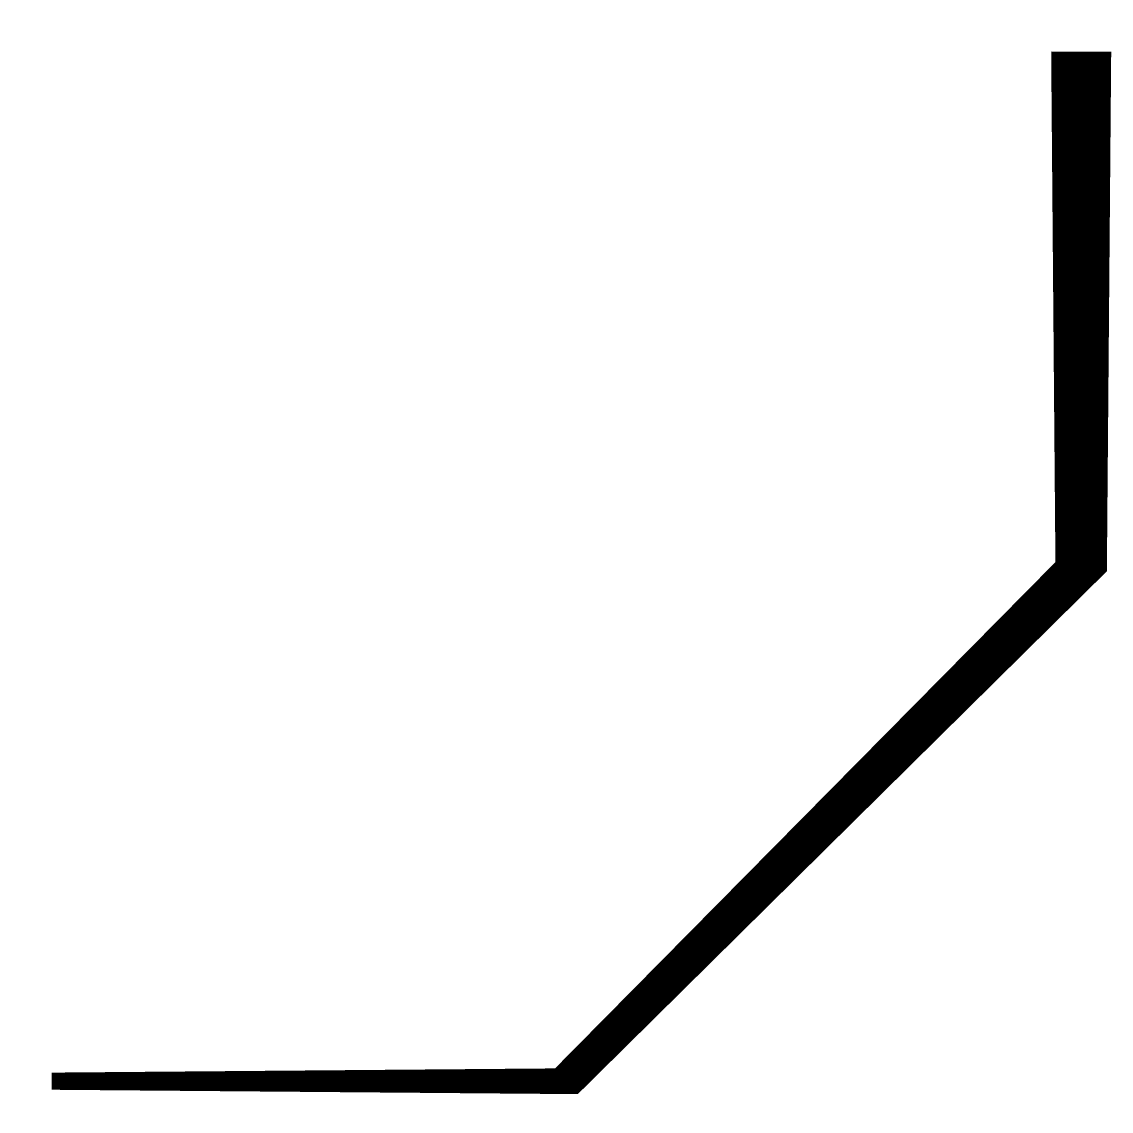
# Model space of a CAD drawing. Header units: metres. Extents: x -0.17 to 6.17, y -0.17 to 6.17.
import ezdxf

# ---------------------------------------------------------------- set-up
doc = ezdxf.new("R2010")
doc.units = ezdxf.units.M

msp = doc.modelspace()

# ---------------------------------------------------------------- linework, layer by layer
msp.add_lwpolyline([(0, 0, 0.1, 0.15, 0), (3, 0, 0.2, 0.25, 0), (6, 3, 0.3, 0.35, 0), (6, 6, 0, 0, 0)], format="xyseb")

doc.saveas('drawing.dxf')
